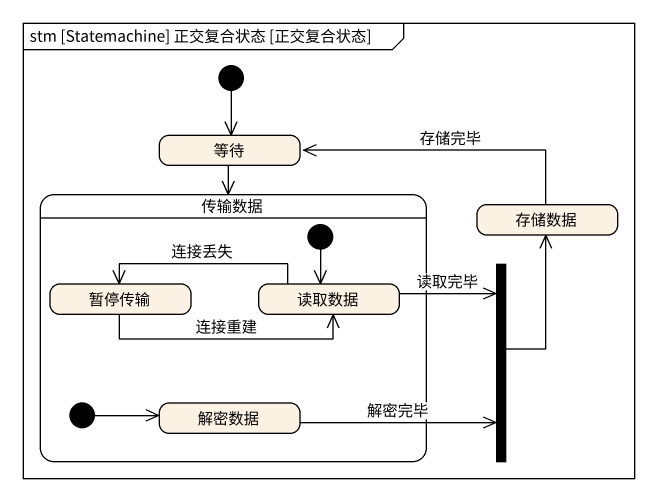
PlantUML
@startuml
mainframe stm [Statemachine] 正交复合状态 [正交复合状态]
hide empty description
state 等待
state 传输数据 {
  state initial2 <<start>>
  state 暂停传输
  state 读取数据
  state initial3 <<start>>
  state 解密数据
}
state 存储数据
state fork1 <<join>>
[*] --> 等待
等待 --> 传输数据
initial2 --> 读取数据
存储数据 -left-> 等待 : 存储完毕
暂停传输 -right-> 读取数据 : 连接重建
读取数据 -left-> 暂停传输 : 连接丢失
读取数据 -right-> fork1 : 读取完毕
fork1 -up-> 存储数据
initial3 -right-> 解密数据
解密数据 -right-> fork1 : 解密完毕
@enduml
